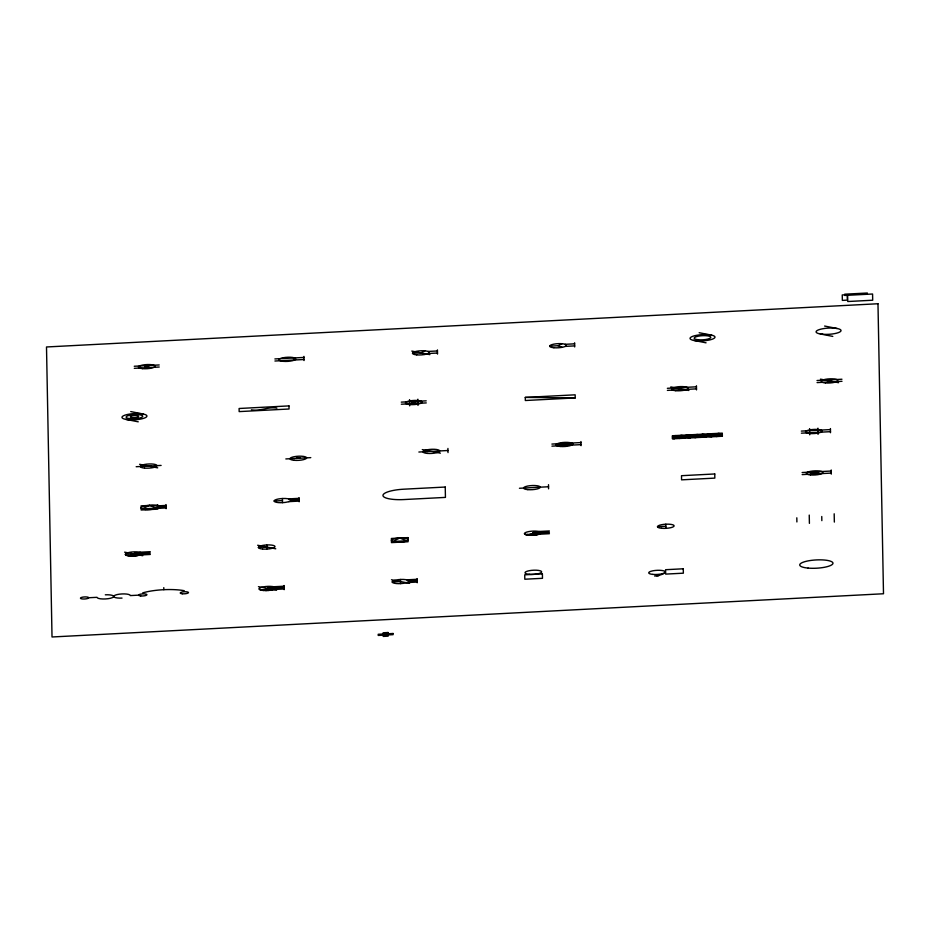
<?xml version="1.0" encoding="UTF-8"?>
<svg xmlns="http://www.w3.org/2000/svg" width="930" height="930" viewBox="0 0 930 930"><rect width="100%" height="100%" fill="white"/><g stroke="black" fill="none" stroke-linecap="round" stroke-linejoin="round"><path stroke-width="1.4" d="M144.673 366.746L148.835 366.536M411.688 402.632L415.85 402.411M654.627 576.019L658.777 575.763M827.433 381.021L831.571 380.882M412.525 353.284L420.848 352.854L424.929 350.843M549.688 346.158L558.012 345.728L562.092 343.716M134.257 366.257L159.204 364.955M274.885 358.945L303.982 357.434M428.102 351.435L437.449 350.959M565.184 344.309L574.612 343.821M134.304 368.327L159.239 367.025M274.931 361.014L304.029 359.503M428.137 353.516L437.495 353.028M565.231 346.39L574.659 345.89M401.283 402.132L426.219 400.842M667.356 388.31L696.454 386.799M817.017 380.521L841.964 379.231M525.276 397.412L575.159 394.82L575.217 397.924L525.334 400.516L525.276 397.412L575.217 397.924M401.318 404.213L426.266 402.911M667.391 390.379L696.489 388.868M817.063 382.602L841.999 381.3M551.897 444.075L580.994 442.564M801.335 431.101L830.444 429.59M136.175 466.721L161.111 465.419M285.836 458.943L310.783 457.641M418.872 452.026L447.981 450.515M722.366 436.251L672.471 438.844L672.413 435.74L722.308 433.136L722.366 436.251L707.474 433.915M551.932 446.144L581.029 444.633M801.381 433.182L830.478 431.671M157.728 505.862L166.04 505.432M288.637 498.887L299.076 498.341M802.125 472.533L831.222 471.022M157.74 506.722L166.052 506.292M274.152 501.014L282.464 500.584M290.788 500.154A8.324 2.069 -3.1 0 0 278.279 499.003A8.324 2.069 -3.1 0 0 278.349 502.595A8.324 2.069 -3.1 0 0 290.788 500.154L299.1 499.724M519.44 488.273L548.537 486.75M157.751 507.501L166.075 507.071M802.16 474.602L831.269 473.091M157.775 508.361L166.086 507.931M288.695 501.642L299.123 501.107M139.837 552.234L150.276 551.688M538.947 531.483L549.386 530.949M150.3 553.071L141.988 553.501A8.324 2.069 -3.1 0 1 129.549 555.954A8.324 2.069 -3.1 0 1 129.479 552.362A8.324 2.069 -3.1 0 1 141.988 553.501A4.162 1.035 -3.1 0 0 137.803 552.687A4.162 1.035 -3.1 0 0 133.664 553.943A4.162 1.035 -3.1 0 1 129.526 555.187A4.162 1.035 -3.1 0 1 125.352 554.373M258.389 547.456L266.701 547.026M549.409 532.332L541.097 532.762A8.324 2.069 -3.1 0 1 528.659 535.203A8.324 2.069 -3.1 0 1 528.589 531.611A8.324 2.069 -3.1 0 1 541.097 532.762A4.162 1.035 -3.1 0 0 536.912 531.937A4.162 1.035 -3.1 0 0 532.785 533.192A4.162 1.035 -3.1 0 1 528.647 534.448A4.162 1.035 -3.1 0 1 524.462 533.622M657.498 526.706L665.822 526.275M139.895 555.001L150.323 554.454M539.005 534.25L549.432 533.704M273.664 586.749L284.103 586.202M406.701 579.832L417.14 579.297M88.722 597.746A4.162 1.035 -3.1 0 0 82.468 597.176A4.162 1.035 -3.1 0 0 82.503 598.967A4.162 1.035 -3.1 0 0 88.722 597.746L97.046 597.316A8.324 2.069 -3.1 0 0 105.392 598.955A8.324 2.069 -3.1 0 0 113.669 596.444A8.335 2.069 -3.1 0 1 121.958 593.945A8.335 2.069 -3.1 0 1 130.305 595.584L138.617 595.154M284.127 587.586L275.815 588.016A8.324 2.069 -3.1 0 1 263.376 590.469A8.324 2.069 -3.1 0 1 263.306 586.876A8.324 2.069 -3.1 0 1 275.815 588.016A4.162 1.035 -3.1 0 0 271.63 587.202A4.162 1.035 -3.1 0 0 267.491 588.457A4.162 1.035 -3.1 0 1 263.353 589.701A4.162 1.035 -3.1 0 1 259.179 588.888M392.216 581.971L400.528 581.541M408.851 581.111A8.324 2.069 -3.1 0 0 396.343 579.96A8.324 2.069 -3.1 0 0 396.413 583.552A8.324 2.069 -3.1 0 0 408.851 581.111L417.163 580.669M273.722 589.515L284.15 588.969M406.759 582.599L417.186 582.052M383.207 635.26L388.101 635.004M718.111 433.357L722.319 434.019M712.787 433.636L722.343 435.135M702.15 434.194L717.042 436.53M696.826 434.461L711.717 436.798M691.502 434.74L706.405 437.077M686.189 435.019L701.081 437.356M680.865 435.298L695.756 437.635M675.54 435.577L690.432 437.914M672.425 436.193L685.119 438.181M672.448 437.309L679.795 438.46M672.471 438.425L674.471 438.739M824.608 326.046L837.14 328.499M820.272 333.94L832.792 336.404M699.162 332.719L711.694 335.172M693.524 340.357L706.056 342.821M820.458 379.138L838.558 382.695M670.797 386.915L688.898 390.472M411.792 351.075L429.893 354.632M569.811 443.145L572.566 443.68M567.928 443.238L572.682 444.168M566.045 443.343L572.415 444.587M564.161 443.436L571.915 444.959M562.29 443.529L570.636 445.168M560.406 443.633L568.753 445.272M558.523 443.726L566.882 445.365M556.977 443.889L564.998 445.47M556.442 444.249L563.115 445.563M556.117 444.656L561.232 445.656M556.128 445.121L559.349 445.761M422.301 449.597L440.401 453.154M130.735 411.583L143.267 414.036M125.713 419.349L138.245 421.813M538.296 531.925L540.853 532.425M536.238 531.995L541.062 532.937M534.855 532.181L540.783 533.355M533.82 532.448L540.26 533.715M533.099 532.774L539.563 534.041M532.785 533.181L538.714 534.343M532.495 533.588L537.703 534.611M531.786 533.925L536.54 534.855M530.774 534.192L535.192 535.052M529.403 534.39L533.622 535.215M527.415 534.459L531.704 535.308M525.45 534.541L528.926 535.227M139.593 464.291L157.693 467.848M257.656 545.247L275.757 548.805M391.483 579.762L409.584 583.319M139.186 552.676L141.744 553.176M137.117 552.734L141.953 553.687M135.734 552.932L141.674 554.094M134.699 553.199L141.151 554.466M133.99 553.524L140.453 554.792M124.62 552.164L142.72 555.71M133.385 554.338L138.593 555.361M132.676 554.664L137.431 555.594M131.665 554.931L136.082 555.803M130.293 555.129L134.513 555.954M128.305 555.21L132.583 556.047M126.341 555.291L129.805 555.977M272.932 587.19L275.594 587.702M270.909 587.26L275.78 588.213M269.537 587.458L275.489 588.62M268.514 587.714L274.966 588.981M267.794 588.051L274.257 589.318M258.447 586.679L276.547 590.225M267.189 588.864L272.385 589.876M266.48 589.19L271.223 590.12M265.457 589.457L269.863 590.318M264.085 589.655L268.293 590.48M262.051 589.725L266.352 590.562M260.226 589.829L263.527 590.48M558.012 345.728L562.162 347.309M420.848 352.854L424.998 354.435M867.353 294.264L867.33 293.02L844.719 294.194L844.742 295.438L872.573 294.008L872.7 300.227L847.753 301.518L847.637 295.31M834.187 513.79L834.35 522.079M830.42 428.556L830.502 432.706M831.211 469.987L831.281 474.126M821.76 516.51L821.841 520.649M817.923 428.172L818.04 434.38M809.612 428.602L809.728 434.822M809.24 515.081L809.402 523.369M796.812 517.801L796.894 521.951M696.431 385.752L696.512 389.902M665.775 524.206L665.857 528.345M580.971 441.529L581.052 445.668M574.601 342.786L574.67 346.937M548.502 484.681L548.584 488.831M447.935 448.434L448.016 452.585M437.437 349.913L437.507 354.063M417.872 399.202L417.989 405.41M417.117 578.6L417.198 582.75M409.549 399.633L409.677 405.852M400.493 579.471L400.574 583.61M388.17 633.749L388.194 634.923M303.971 356.399L304.052 360.538M299.053 497.655L299.135 501.793M282.429 498.515L282.511 502.653M284.08 585.516L284.162 589.655M266.666 544.957L266.747 549.095M166.017 504.56L166.098 508.71M163.785 587.621L163.831 589.69M105.323 594.805A8.324 2.069 -3.1 0 1 113.669 596.444A8.335 2.069 -3.1 0 0 122.028 598.095M142.732 592.863A30.179 7.51 -3.1 0 1 184.303 590.701M665.299 572.055A16.705 4.15 -3.1 0 1 656.754 575.798M251.414 409.805A7.08 1.767 -3.1 0 0 259.772 409.793L268.538 408.177A7.08 1.767 -3.1 0 1 276.896 408.165M146.568 466.139L150.718 465.965L146.58 466.104M296.24 458.362L300.39 458.188L296.252 458.327M149.393 505.432L142.255 508.908L156.647 508.164L149.393 505.432M399.702 538.04L392.565 541.516L406.968 540.772L399.702 538.04M847.23 294.694L842.243 294.95L842.348 300.39L847.335 300.134L847.23 294.694M877.978 303.75L46.5 346.971L52.022 636.98L883.5 593.759L877.978 303.75M288.986 405.899L239.103 408.491L239.161 411.606L289.044 409.002L288.986 405.899M445.238 487.041L403.667 489.203A20.82 5.173 -3.1 0 0 382.974 495.469A20.82 5.173 -3.1 0 0 403.864 499.561L445.435 497.399L445.238 487.041M714.763 473.963L681.504 475.695L681.574 479.845L714.833 478.113L714.763 473.963M157.705 505.002L141.081 505.862L141.151 510L157.786 509.14L157.705 505.002M408.014 537.61L391.391 538.47L391.472 542.609L408.096 541.748L408.014 537.61M542.399 573.903L524.729 574.821L524.811 579.227L542.481 578.309L542.399 573.903M683.271 568.788L665.601 569.706L665.682 574.101L683.352 573.182L683.271 568.788M388.054 632.516L383.16 632.772L383.23 636.422L388.124 636.167L388.054 632.516M393.076 633.493L378.196 634.272L378.219 635.434L393.088 634.667L393.076 633.493M140.709 595.944A4.162 1.035 -3.1 0 0 146.928 594.723A4.162 1.035 -3.1 0 0 140.674 594.142A4.162 1.035 -3.1 0 0 140.709 595.944M182.28 593.782A4.162 1.035 -3.1 0 0 188.499 592.561A4.162 1.035 -3.1 0 0 182.245 591.992A4.162 1.035 -3.1 0 0 182.28 593.782M529.228 574.31A8.324 2.069 -3.1 0 0 541.667 571.869A8.324 2.069 -3.1 0 0 529.158 570.718A8.324 2.069 -3.1 0 0 529.228 574.31M652.86 574.403A8.324 2.069 -3.1 0 0 665.299 571.962A8.324 2.069 -3.1 0 0 652.79 570.822A8.324 2.069 -3.1 0 0 652.86 574.403M808.1 568.091A16.647 4.139 -3.1 0 0 832.978 563.208A16.647 4.139 -3.1 0 0 807.972 560.918A16.647 4.139 -3.1 0 0 808.1 568.091M527.787 489.633A8.324 2.069 -3.1 0 0 540.225 487.192A8.324 2.069 -3.1 0 0 527.717 486.041A8.324 2.069 -3.1 0 0 527.787 489.633M262.586 549.037A8.324 2.069 -3.1 0 0 275.024 546.596A8.324 2.069 -3.1 0 0 262.516 545.445A8.324 2.069 -3.1 0 0 262.586 549.037M395.622 542.12A8.324 2.069 -3.1 0 0 408.061 539.679A8.324 2.069 -3.1 0 0 395.552 538.528A8.324 2.069 -3.1 0 0 395.622 542.12M661.695 528.287A8.324 2.069 -3.1 0 0 674.134 525.845A8.324 2.069 -3.1 0 0 661.625 524.694A8.324 2.069 -3.1 0 0 661.695 528.287M145.312 509.512A8.324 2.069 -3.1 0 0 157.751 507.071A8.324 2.069 -3.1 0 0 145.243 505.92A8.324 2.069 -3.1 0 0 145.312 509.512M675.726 390.705A8.324 2.069 -3.1 0 0 688.165 388.263A8.324 2.069 -3.1 0 0 675.657 387.113A8.324 2.069 -3.1 0 0 675.726 390.705M825.387 382.928A8.324 2.069 -3.1 0 0 837.825 380.486A8.324 2.069 -3.1 0 0 825.317 379.335A8.324 2.069 -3.1 0 0 825.387 382.928M142.627 368.652A8.324 2.069 -3.1 0 0 155.066 366.211A8.324 2.069 -3.1 0 0 142.557 365.06A8.324 2.069 -3.1 0 0 142.627 368.652M283.255 361.34A8.324 2.069 -3.1 0 0 295.694 358.899A8.324 2.069 -3.1 0 0 283.185 357.748A8.324 2.069 -3.1 0 0 283.255 361.34M416.721 354.865A8.324 2.069 -3.1 0 0 429.16 352.424A8.324 2.069 -3.1 0 0 416.652 351.273A8.324 2.069 -3.1 0 0 416.721 354.865M553.885 347.739A8.324 2.069 -3.1 0 0 566.324 345.297A8.324 2.069 -3.1 0 0 553.815 344.147A8.324 2.069 -3.1 0 0 553.885 347.739M696.338 340.764A12.485 3.104 -3.1 0 0 714.996 337.102A12.485 3.104 -3.1 0 0 696.233 335.381A12.485 3.104 -3.1 0 0 696.338 340.764M698.395 339.764A8.324 2.069 -3.1 0 0 710.834 337.323A8.324 2.069 -3.1 0 0 698.337 336.172A8.324 2.069 -3.1 0 0 698.395 339.764M822.376 334.219A12.485 3.104 -3.1 0 0 841.034 330.545A12.485 3.104 -3.1 0 0 822.283 328.836A12.485 3.104 -3.1 0 0 822.376 334.219M809.705 433.508A8.324 2.069 -3.1 0 0 822.143 431.067A8.324 2.069 -3.1 0 0 809.635 429.916A8.324 2.069 -3.1 0 0 809.705 433.508M130.328 418.698A8.324 2.069 -3.1 0 0 142.767 416.256A8.324 2.069 -3.1 0 0 130.258 415.106A8.324 2.069 -3.1 0 0 130.328 418.698M132.397 417.698A4.162 1.035 -3.1 0 0 138.617 416.477A4.162 1.035 -3.1 0 0 132.362 415.896A4.162 1.035 -3.1 0 0 132.397 417.698M128.27 419.709A12.485 3.104 -3.1 0 0 146.928 416.036A12.485 3.104 -3.1 0 0 128.166 414.327A12.485 3.104 -3.1 0 0 128.27 419.709M144.522 468.081A8.324 2.069 -3.1 0 0 156.961 465.639A8.324 2.069 -3.1 0 0 144.452 464.489A8.324 2.069 -3.1 0 0 144.522 468.081M294.182 460.303A8.324 2.069 -3.1 0 0 306.621 457.862A8.324 2.069 -3.1 0 0 294.113 456.711A8.324 2.069 -3.1 0 0 294.182 460.303M427.219 453.387A8.324 2.069 -3.1 0 0 439.658 450.945A8.324 2.069 -3.1 0 0 427.161 449.795A8.324 2.069 -3.1 0 0 427.219 453.387M560.255 446.47A8.324 2.069 -3.1 0 0 572.694 444.029A8.324 2.069 -3.1 0 0 560.197 442.878A8.324 2.069 -3.1 0 0 560.255 446.47M409.642 404.538A8.324 2.069 -3.1 0 0 422.081 402.097A8.324 2.069 -3.1 0 0 409.584 400.946A8.324 2.069 -3.1 0 0 409.642 404.538M812.553 473.928A4.162 1.035 -3.1 0 0 818.772 472.707A4.162 1.035 -3.1 0 0 812.518 472.138A4.162 1.035 -3.1 0 0 812.553 473.928M810.495 474.939A8.324 2.069 -3.1 0 0 822.934 472.487A8.324 2.069 -3.1 0 0 810.425 471.347A8.324 2.069 -3.1 0 0 810.495 474.939"/></g></svg>
